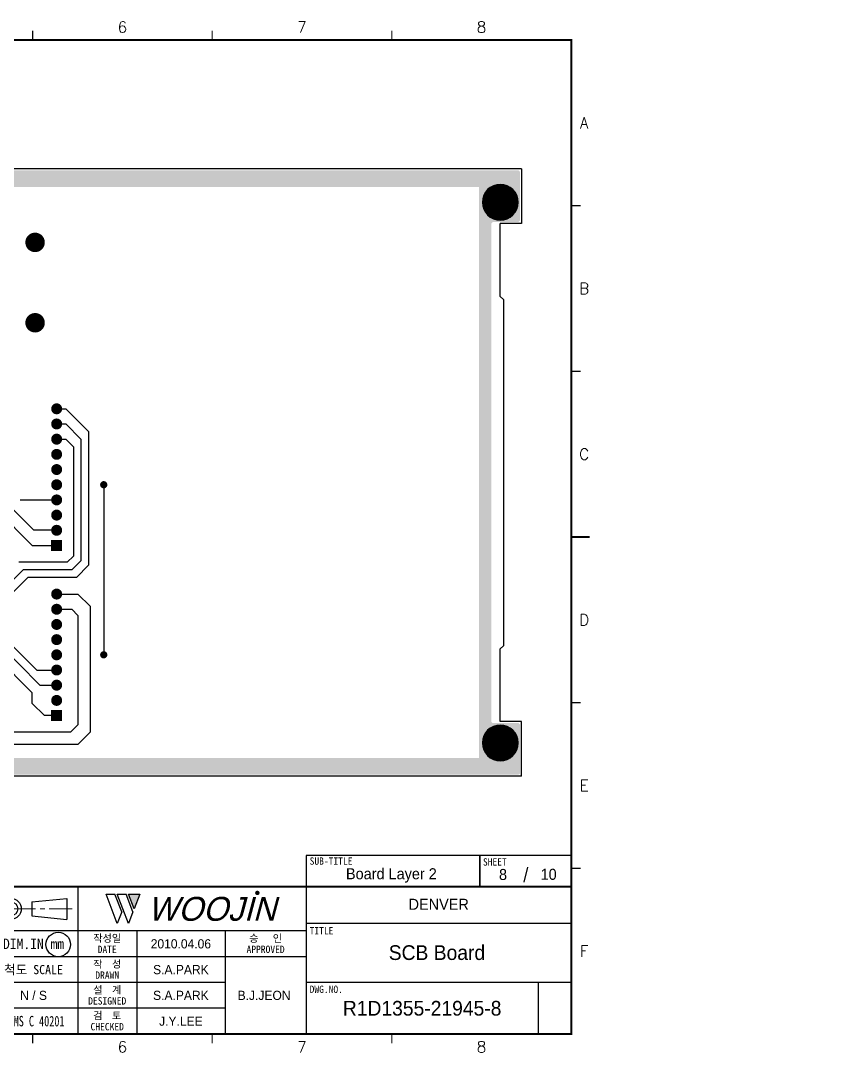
# Model space of a CAD drawing. Extents: x 295 to 953, y 10 to 290.
# Drawn here: x 732.5 to 952.6, y 9.8 to 290.2 of the extents above; entities that cross this region are included whole.
import ezdxf
from ezdxf.enums import TextEntityAlignment as Align

# ---------------------------------------------------------------- set-up
doc = ezdxf.new("R2010")
doc.units = 0
doc.header["$LTSCALE"] = 5
doc.header["$MEASUREMENT"] = 0
doc.linetypes.add('CENTER', pattern=[2, 1.25, -0.25, 0.25, -0.25])
doc.layers.get('0').update_dxf_attribs({"linetype": 'CONTINUOUS', "lineweight": 25})
for name, color, linetype in [('19_SOLD_GBR', 4, 'CONTINUOUS'), ('SHEET', 3, 'CONTINUOUS'), ('문자', 4, 'CONTINUOUS'), ('테두리', 3, 'CONTINUOUS')]:
    doc.layers.add(name, color=color, linetype=linetype)
for name, color, linetype, lineweight in [('2', 2, 'CENTER', 13), ('4', 4, 'CONTINUOUS', 18), ('6', 6, 'CONTINUOUS', 13)]:
    doc.layers.add(name, color=color, linetype=linetype, lineweight=lineweight)
doc.styles.add('MARK', font='ARLRDBD.TTF')
doc.styles.get("Standard").update_dxf_attribs({"font": 'simplex.shx'})
doc.styles.add('굴림', font='')
doc.styles.add('굴림체', font='')
doc.styles.get('굴림').set_extended_font_data('Gulim')
doc.styles.get('굴림체').set_extended_font_data('GulimChe')

# ---------------------------------------------------------------- blocks, each defined once
blk = doc.blocks.new('B')
at = {"layer": '문자'}
blk.add_hatch(color=256, dxfattribs=at).paths.add_polyline_path([(13.79, 10), (15.31, 6), (16.84, 10)])
at = {"color": 4, "const_width": 0.6}
blk.add_lwpolyline([(48.46, 10.32, 1), (49.06, 10.32, 1)], format="xyb", close=True, dxfattribs=at)
at = {"layer": '문자'}
for p, q in [((10.73, 2), (7.68, 10)), ((7.68, 10), (10.09, 10)), ((11.94, 5.16), (10.09, 10)), ((10.73, 10), (13.15, 10)), ((13.79, 2), (10.73, 10)), ((14.99, 5.16), (13.15, 10)), ((13.79, 10), (16.84, 10)), ((15.31, 6), (13.79, 10)), ((16.84, 10), (15.31, 6)), ((11.94, 5.16), (10.73, 2)), ((14.99, 5.16), (13.79, 2))]:
    blk.add_line(p, q, dxfattribs=at)
at = {"layer": '문자', "style": 'MARK', "oblique": 15}
blk.add_text('WOOJIN', height=6.5, dxfattribs=at).set_placement((36.4, 6), align=Align.MIDDLE_CENTER)
blk = doc.blocks.new('C')
blk.add_line((15, 285), (15, 285))
at = {"layer": '2'}
for p, q in [((252.83, 53.35), (252.83, 44.65)), ((269.53, 49), (248.48, 49))]:
    blk.add_line(p, q, dxfattribs=at)
at = {"layer": 'SHEET'}
for p, q in [((393.14, 60.3), (392.07, 56.28)), ((22, 55), (22, 15)), ((227, 55), (227, 15)), ((247, 55), (247, 22)), ((271, 55), (271, 15)), ((271, 55), (271, 15)), ((333, 55), (333, 15)), ((247, 48), (227, 48)), ((405, 45), (333, 45)), ((333, 43), (247, 43)), ((287, 43), (287, 15)), ((311, 43), (311, 15)), ((333, 36), (247, 36)), ((311, 29), (247, 29)), ((405, 29), (333, 29)), ((396, 29), (396, 15)), ((311, 22), (227, 22))]:
    blk.add_line(p, q, dxfattribs=at)
at = {"layer": 'SHEET', "color": 4}
for p, q in [((258.53, 50.9), (268.03, 51.85)), ((258.53, 50.9), (258.53, 47.1)), ((268.03, 51.85), (268.03, 46.15)), ((258.53, 47.1), (268.03, 46.15))]:
    blk.add_line(p, q, dxfattribs=at)
at = {"layer": 'SHEET'}
for points in [[(333, 55), (380.19, 55), (380.19, 63.49), (333, 63.49)], [(380.19, 55), (405, 55), (405, 63.49), (380.19, 63.49)]]:
    blk.add_lwpolyline(points, close=True, dxfattribs=at)
at = {"layer": 'SHEET', "color": 4}
for radius in [2.85, 1.9]:
    blk.add_circle((252.83, 49), radius, dxfattribs=at)
at = {"layer": 'SHEET'}
blk.add_circle((265.7, 39.32), 3.32, dxfattribs=at)
at = {"layer": '테두리'}
blk.add_line((405, 285), (405, 15), dxfattribs=at)
for points, const_width in [([(210, 290), (210, 285)], 0.5), ([(63.75, 287.5), (63.75, 285)], 0.3), ([(112.5, 287.5), (112.5, 285)], 0.3), ([(161.25, 287.5), (161.25, 285)], 0.3), ([(258.75, 287.5), (258.75, 285)], 0.3), ([(307.5, 287.5), (307.5, 285)], 0.3), ([(356.25, 287.5), (356.25, 285)], 0.3), ([(15, 285), (15, 15), (405, 15), (405, 285), (15, 285)], 0.5), ([(12.5, 240), (15, 240)], 0.3), ([(407.5, 240), (405, 240)], 0.3), ([(12.5, 195), (15, 195)], 0.3), ([(407.5, 195), (405, 195)], 0.3), ([(10, 150), (15, 150)], 0.5), ([(410, 150), (405, 150)], 0.5), ([(12.5, 105), (15, 105)], 0.3), ([(407.5, 105), (405, 105)], 0.3), ([(12.5, 60), (15, 60)], 0.3), ([(407.5, 60), (405, 60)], 0.3), ([(15, 55), (405, 55)], 0.5), ([(63.75, 12.5), (63.75, 15)], 0.3), ([(112.5, 12.5), (112.5, 15)], 0.3), ([(161.25, 12.5), (161.25, 15)], 0.3), ([(210, 10), (210, 15)], 0.5), ([(258.75, 12.5), (258.75, 15)], 0.3), ([(307.5, 12.5), (307.5, 15)], 0.3), ([(356.25, 12.5), (356.25, 15)], 0.3)]:
    blk.add_lwpolyline(points, dxfattribs=dict(at, const_width=const_width))
blk.add_blockref('B', (271, 43))
at = {"layer": '문자'}
for s, p in [('1', (39.38, 288.5)), ('2', (88.12, 288.5)), ('3', (136.88, 288.5)), ('4', (185.62, 288.5)), ('5', (234.38, 288.5)), ('6', (283.12, 288.5)), ('7', (331.88, 288.5)), ('8', (380.62, 288.5)), ('A', (11.5, 262.5)), ('A', (408.5, 262.5)), ('B', (11.5, 217.5)), ('B', (408.5, 217.5)), ('C', (11.5, 172.5)), ('C', (408.5, 172.5)), ('D', (11.5, 127.5)), ('D', (408.5, 127.5)), ('E', (11.5, 82.5)), ('E', (408.5, 82.5)), ('F', (11.5, 37.5)), ('F', (408.5, 37.5)), ('1', (39.38, 11.5)), ('2', (88.12, 11.5)), ('3', (136.88, 11.5)), ('4', (185.62, 11.5)), ('5', (234.38, 11.5)), ('6', (283.12, 11.5)), ('7', (331.88, 11.5)), ('8', (380.62, 11.5))]:
    blk.add_text(s, height=3, dxfattribs=at).set_placement(p, align=Align.MIDDLE)
at = {"layer": '문자', "style": '굴림체'}
for s, height, p in [('SUB-TITLE', 2, (339.77, 61.98)), ('SHEET', 2, (384.24, 61.74)), ('설계 MEMO', 2.5, (237, 51.5)), ('작성일', 2, (279, 41)), ('승   인', 2, (322, 41)), ('DIM.IN mm', 2.85, (259, 39.5)), ('DATE', 2, (279, 38)), ('APPROVED', 2, (322, 38)), ('척도 SCALE', 2.5, (259, 32.5)), ('작  성', 2, (279, 34)), ('DRAWN', 2, (279, 31)), ('설  계', 2, (279, 27)), ('DESIGNED', 2, (279, 24)), ('검  토', 2, (279, 20)), ('CHECKED', 2, (279, 17))]:
    blk.add_text(s, height=height, dxfattribs=at).set_placement(p, align=Align.MIDDLE_CENTER)
blk.add_text('개정  REVISION', height=3, rotation=90, dxfattribs=at).set_placement((18.5, 35), align=Align.MIDDLE_CENTER)
for s, p in [('TITLE', (333.95, 42.05)), ('DWG.NO.', (333.95, 26.15))]:
    blk.add_text(s, height=2, dxfattribs=at).set_placement(p)
at = {"layer": '문자', "style": '굴림체', "width": 0.75}
blk.add_text('공차 적용기준 : WMS C 40201', height=2.85, dxfattribs=at).set_placement((249, 18.5), align=Align.MIDDLE_CENTER)

msp = doc.modelspace()

# ---------------------------------------------------------------- linework, layer by layer
for points, const_width in [([(737.72, 230.02, -1), (735.07, 230.02, -1)], 2.64), ([(737.72, 208.19, -1), (735.07, 208.19, -1)], 2.64), ([(743, 184.82, -1), (741.51, 184.82, -1)], 1.49), ([(743, 180.7, -1), (741.51, 180.7, -1)], 1.49), ([(743, 176.57, -1), (741.51, 176.57, -1)], 1.49), ([(743, 172.45, -1), (741.51, 172.45, -1)], 1.49), ([(743, 168.32, -1), (741.51, 168.32, -1)], 1.49), ([(743, 164.2, -1), (741.51, 164.2, -1)], 1.49), ([(755.53, 164.2, -1), (754.55, 164.2, -1)], 0.985), ([(743, 160.07, -1), (741.51, 160.07, -1)], 1.49), ([(743, 155.95, -1), (741.51, 155.95, -1)], 1.49), ([(743, 151.82, -1), (741.51, 151.82, -1)], 1.49), ([(743, 134.5, -1), (741.51, 134.5, -1)], 1.49), ([(743, 130.37, -1), (741.51, 130.37, -1)], 1.49), ([(743, 126.25, -1), (741.51, 126.25, -1)], 1.49), ([(743, 122.12, -1), (741.51, 122.12, -1)], 1.49), ([(743, 118, -1), (741.51, 118, -1)], 1.49), ([(755.53, 118, -1), (754.55, 118, -1)], 0.985), ([(743, 113.87, -1), (741.51, 113.87, -1)], 1.49), ([(743, 109.75, -1), (741.51, 109.75, -1)], 1.49), ([(743, 105.62, -1), (741.51, 105.62, -1)], 1.49)]:
    msp.add_lwpolyline(points, format="xyb", close=True, dxfattribs=dict(const_width=const_width))
for points in [[(740.76, 149.19), (740.76, 146.21), (743.74, 149.19), (743.74, 146.21)], [(740.76, 102.99), (740.76, 100.01), (743.74, 102.99), (743.74, 100.01)]]:
    msp.add_solid(points)
at = {"layer": '19_SOLD_GBR', "color": 7}
for p, q in [((868.48, 250), (508.78, 250)), ((868.48, 250), (868.48, 235.15)), ((859.03, 244.06), (866.38, 244.06)), ((859.17, 244.22), (866.24, 244.22)), ((859.32, 244.38), (866.08, 244.38)), ((859.49, 244.54), (865.91, 244.54)), ((859.68, 244.69), (865.73, 244.69)), ((859.89, 244.85), (865.52, 244.85)), ((860.12, 245.01), (865.28, 245.01)), ((860.39, 245.17), (865.01, 245.17)), ((860.71, 245.33), (864.69, 245.33)), ((861.11, 245.49), (864.3, 245.49)), ((861.67, 245.64), (863.74, 245.64)), ((857.89, 241.37), (867.51, 241.37)), ((857.91, 241.53), (867.5, 241.53)), ((857.93, 241.68), (867.47, 241.68)), ((857.96, 241.84), (867.45, 241.84)), ((857.99, 242), (867.41, 242)), ((858.03, 242.16), (867.37, 242.16)), ((858.08, 242.32), (867.33, 242.32)), ((858.13, 242.48), (867.28, 242.48)), ((858.18, 242.63), (867.22, 242.63)), ((858.25, 242.79), (867.16, 242.79)), ((858.32, 242.95), (867.09, 242.95)), ((858.39, 243.11), (867.01, 243.11)), ((858.48, 243.27), (866.93, 243.27)), ((858.57, 243.43), (866.84, 243.43)), ((858.67, 243.58), (866.74, 243.58)), ((858.78, 243.74), (866.63, 243.74)), ((858.9, 243.9), (866.51, 243.9)), ((857.87, 241.05), (867.53, 241.05)), ((857.87, 240.89), (867.53, 240.89)), ((857.87, 240.73), (867.53, 240.73)), ((857.88, 241.21), (867.53, 241.21)), ((857.88, 240.58), (867.52, 240.58)), ((857.9, 240.42), (867.51, 240.42)), ((857.92, 240.26), (867.49, 240.26)), ((857.94, 240.1), (867.46, 240.1)), ((857.97, 239.94), (867.43, 239.94)), ((858.01, 239.78), (867.4, 239.78)), ((858.05, 239.62), (867.36, 239.62)), ((858.1, 239.47), (867.31, 239.47)), ((858.15, 239.31), (867.25, 239.31)), ((858.21, 239.15), (867.2, 239.15)), ((858.28, 238.99), (867.13, 238.99)), ((858.35, 238.83), (867.06, 238.83)), ((858.43, 238.67), (866.98, 238.67)), ((858.51, 238.52), (866.89, 238.52)), ((858.61, 238.36), (866.79, 238.36)), ((858.71, 238.2), (866.69, 238.2)), ((858.83, 238.04), (866.58, 238.04)), ((858.95, 237.88), (866.45, 237.88)), ((859.08, 237.72), (866.32, 237.72)), ((859.23, 237.57), (866.17, 237.57)), ((859.39, 237.41), (866.01, 237.41)), ((859.57, 237.25), (865.84, 237.25)), ((859.76, 237.09), (865.64, 237.09)), ((859.98, 236.93), (865.42, 236.93)), ((860.23, 236.77), (865.17, 236.77)), ((860.52, 236.62), (864.89, 236.62)), ((860.87, 236.46), (864.54, 236.46)), ((861.31, 236.3), (864.09, 236.3)), ((862.04, 236.14), (863.37, 236.14)), ((868.48, 235.15), (862.7, 235.15)), ((862.7, 215.35), (862.7, 235.15)), ((863.53, 214.52), (862.7, 215.35)), ((863.53, 214.52), (863.53, 120.47)), ((742.25, 184.82), (744.73, 184.82)), ((750.92, 178.64), (744.73, 184.82)), ((742.25, 180.7), (744.73, 180.7)), ((748.85, 176.57), (744.73, 180.7)), ((750.92, 178.64), (750.92, 142.34)), ((742.25, 176.57), (744.73, 176.57)), ((746.79, 174.51), (744.73, 176.57)), ((746.79, 174.51), (746.79, 144.81)), ((748.85, 176.57), (748.85, 143.57)), ((722.04, 165.85), (736.07, 151.82)), ((755.04, 164.2), (755.04, 118)), ((735.65, 147.7), (721.22, 162.14)), ((732.35, 160.07), (742.25, 160.07)), ((742.25, 151.82), (736.07, 151.82)), ((735.65, 147.7), (742.25, 147.7)), ((745.14, 143.16), (731.94, 143.16)), ((745.14, 143.16), (746.79, 144.81)), ((746.38, 141.1), (748.85, 143.57)), ((723.28, 131.2), (733.18, 141.1)), ((746.38, 141.1), (733.18, 141.1)), ((747.62, 139.04), (750.92, 142.34)), ((724.52, 129.14), (734.42, 139.04)), ((747.62, 139.04), (734.42, 139.04)), ((742.25, 134.5), (748.03, 134.5)), ((751.33, 131.2), (748.03, 134.5)), ((742.25, 130.37), (746.38, 130.37)), ((748.03, 128.72), (746.38, 130.37)), ((751.33, 131.2), (751.33, 96.96)), ((748.03, 128.72), (748.03, 99.02)), ((737.72, 109.75), (726.17, 121.3)), ((736.89, 113.87), (727.4, 123.36)), ((724.93, 118.41), (735.65, 107.69)), ((863.53, 120.47), (862.7, 119.65)), ((862.7, 99.85), (862.7, 119.65)), ((736.89, 113.87), (742.25, 113.87)), ((737.72, 109.75), (742.25, 109.75)), ((735.65, 104.8), (735.65, 107.69)), ((735.65, 104.8), (738.95, 101.5)), ((742.25, 101.5), (738.95, 101.5)), ((745.97, 96.96), (748.03, 99.02)), ((860.31, 98.27), (865.1, 98.27)), ((860.61, 98.43), (864.79, 98.43)), ((860.98, 98.59), (864.42, 98.59)), ((861.47, 98.75), (863.93, 98.75)), ((868.48, 99.85), (862.7, 99.85)), ((868.48, 85), (868.48, 99.85)), ((745.97, 96.96), (582.2, 96.96)), ((748.03, 93.66), (751.33, 96.96)), ((858.06, 95.42), (867.34, 95.42)), ((858.11, 95.58), (867.29, 95.58)), ((858.17, 95.74), (867.24, 95.74)), ((858.23, 95.9), (867.18, 95.9)), ((858.3, 96.05), (867.11, 96.05)), ((858.37, 96.21), (867.04, 96.21)), ((858.45, 96.37), (866.95, 96.37)), ((858.54, 96.53), (866.86, 96.53)), ((858.64, 96.69), (866.77, 96.69)), ((858.75, 96.85), (866.66, 96.85)), ((858.86, 97.01), (866.54, 97.01)), ((858.99, 97.16), (866.42, 97.16)), ((859.13, 97.32), (866.28, 97.32)), ((859.28, 97.48), (866.13, 97.48)), ((859.44, 97.64), (865.96, 97.64)), ((859.62, 97.8), (865.78, 97.8)), ((859.82, 97.96), (865.58, 97.96)), ((860.05, 98.11), (865.35, 98.11)), ((748.03, 93.66), (566.12, 93.66)), ((857.87, 94.15), (867.53, 94.15)), ((857.87, 94), (867.53, 94)), ((857.88, 94.31), (867.53, 94.31)), ((857.88, 93.84), (867.53, 93.84)), ((857.89, 94.47), (867.52, 94.47)), ((857.89, 93.68), (867.52, 93.68)), ((857.9, 94.63), (867.5, 94.63)), ((857.9, 93.52), (867.5, 93.52)), ((857.92, 94.79), (867.48, 94.79)), ((857.92, 93.36), (867.48, 93.36)), ((857.95, 94.95), (867.45, 94.95)), ((857.95, 93.2), (867.45, 93.2)), ((857.98, 95.1), (867.42, 95.1)), ((857.98, 93.05), (867.42, 93.05)), ((858.02, 95.26), (867.39, 95.26)), ((858.02, 92.89), (867.39, 92.89)), ((858.06, 92.73), (867.34, 92.73)), ((858.11, 92.57), (867.29, 92.57)), ((858.17, 92.41), (867.24, 92.41)), ((858.23, 92.25), (867.18, 92.25)), ((858.3, 92.09), (867.11, 92.09)), ((858.37, 91.94), (867.04, 91.94)), ((858.45, 91.78), (866.95, 91.78)), ((858.54, 91.62), (866.86, 91.62)), ((858.64, 91.46), (866.77, 91.46)), ((858.75, 91.3), (866.66, 91.3)), ((858.86, 91.14), (866.54, 91.14)), ((858.99, 90.99), (866.42, 90.99)), ((859.13, 90.83), (866.28, 90.83)), ((859.28, 90.67), (866.13, 90.67)), ((859.44, 90.51), (865.96, 90.51)), ((859.62, 90.35), (865.78, 90.35)), ((859.82, 90.19), (865.58, 90.19)), ((860.05, 90.04), (865.35, 90.04)), ((860.31, 89.88), (865.1, 89.88)), ((860.61, 89.72), (864.79, 89.72)), ((860.98, 89.56), (864.42, 89.56)), ((861.47, 89.4), (863.93, 89.4)), ((868.48, 85), (508.78, 85))]:
    msp.add_line(p, q, dxfattribs=at)
for centre, start, end in [((862.7, 240.92), 0, 180), ((862.7, 240.92), 180, 0), ((862.7, 94.07), 0, 180), ((862.7, 94.07), 180, 0)]:
    msp.add_arc(centre, 4.85, start, end, dxfattribs=at)
for points in [[(868.07, 246.29), (868.07, 249.18), (505.89, 246.29), (508.78, 249.18)], [(868.07, 249.18), (867.65, 249.59), (508.78, 249.18), (509.19, 249.59)], [(867.65, 249.59), (867.65, 249.59), (509.19, 249.59), (867.65, 249.59)], [(868.07, 245.05), (868.07, 246.29), (505.89, 245.05), (505.89, 246.29)], [(868.07, 245.05), (868.07, 245.05), (558.99, 245.05), (505.89, 245.05)], [(868.07, 245.05), (868.07, 245.05), (856.93, 245.05), (567.49, 245.05)], [(868.07, 235.98), (868.07, 245.05), (856.93, 235.98), (856.93, 245.05)], [(867.65, 235.56), (868.07, 235.98), (856.93, 235.56), (856.93, 235.98)], [(860.23, 235.15), (860.64, 235.56), (856.93, 235.15), (856.93, 235.56)], [(860.23, 99.85), (860.23, 235.15), (856.93, 99.85), (856.93, 235.15)], [(860.64, 99.44), (860.23, 99.85), (856.93, 99.44), (856.93, 99.85)], [(868.07, 99.02), (867.65, 99.44), (856.93, 99.02), (856.93, 99.44)], [(868.07, 89.95), (868.07, 99.02), (856.93, 89.95), (856.93, 99.02)], [(868.07, 88.71), (868.07, 89.95), (505.89, 88.71), (505.89, 89.95)], [(868.07, 89.95), (868.07, 89.95), (505.89, 89.95), (856.93, 89.95)], [(868.07, 85.82), (868.07, 88.71), (508.78, 85.82), (505.89, 88.71)], [(867.65, 85.41), (868.07, 85.82), (509.19, 85.41), (508.78, 85.82)]]:
    msp.add_solid(points, dxfattribs=at)

# ---------------------------------------------------------------- block references
msp.add_blockref('C', (476.98, 0))

# ---------------------------------------------------------------- texts
at = {"color": 4, "style": '굴림'}
for s, p in [('2010.04.06', (775.98, 39.5)), ('S.A.PARK', (775.98, 32.5)), ('S.A.PARK', (775.98, 25.5)), ('B.J.JEON', (798.57, 25.5)), ('J.Y.LEE', (775.98, 18.5))]:
    msp.add_text(s, height=2.5, dxfattribs=at).set_placement(p, align=Align.MIDDLE_CENTER)
at = {"layer": '4', "style": '굴림'}
for s, p in [('Board Layer 2', (833.13, 58.53)), ('8', (863.44, 58.33)), ('10', (875.83, 58.38)), ('DENVER', (845.98, 50.24))]:
    msp.add_text(s, height=3, dxfattribs=at).set_placement(p, align=Align.MIDDLE_CENTER)
at = {"layer": '6', "color": 4, "char_height": 3, "attachment_point": 4, "style": '굴림체'}
for insert, width in [((905.28, 137.42), 36.962), ((952.58, 106.26), 52.2944), ((952.58, 102.14), 52.2944)]:
    msp.add_mtext('{\\f굴림|b0|i0|c129;\\C7;', dxfattribs=dict(at, insert=insert, width=width))
at = {"layer": '문자', "style": '굴림'}
for s, height, p in [('SCB Board', 4, (845.5, 37.11)), ('N / S', 2.5, (735.98, 25.5)), ('R1D1355-21945-8', 4, (841.48, 22))]:
    msp.add_text(s, height=height, dxfattribs=at).set_placement(p, align=Align.MIDDLE_CENTER)

doc.saveas('drawing.dxf')
